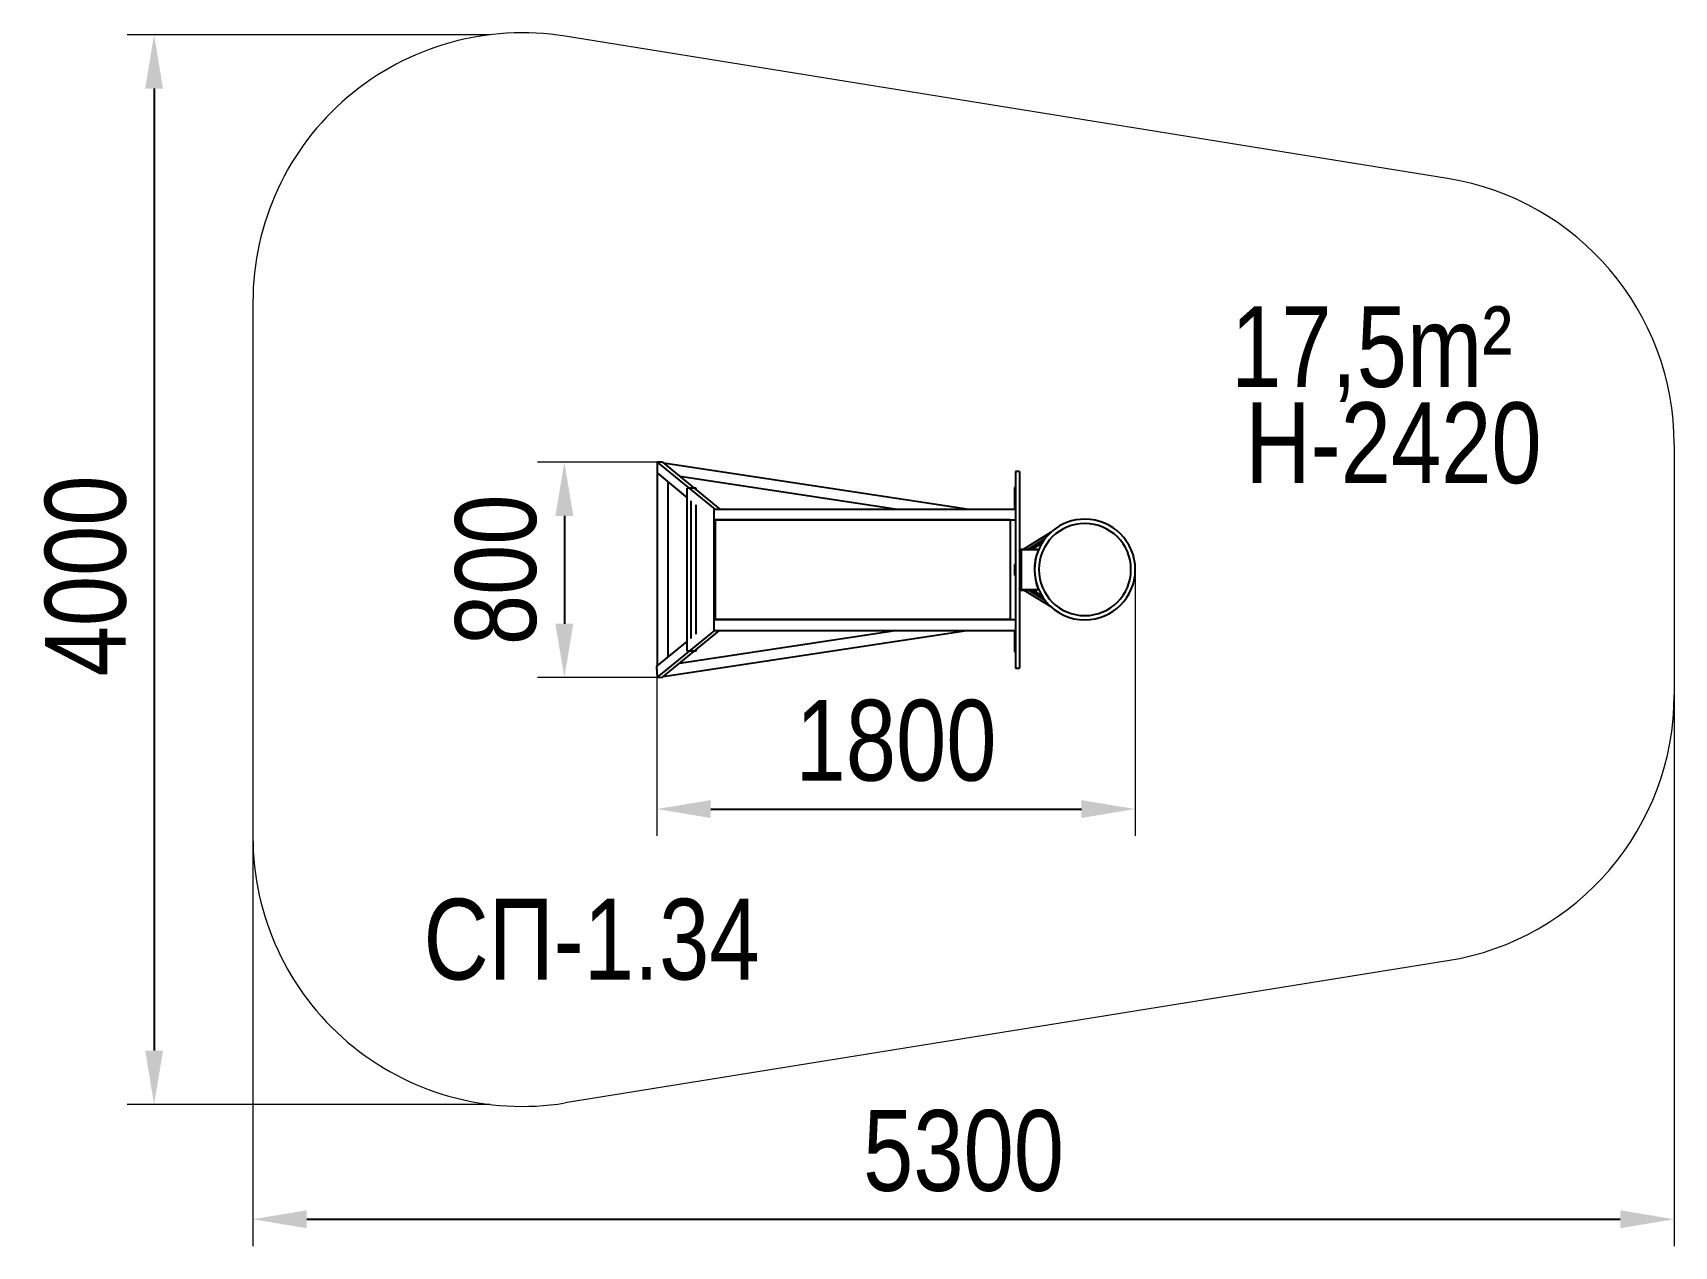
# Model space of a CAD drawing. Header units: millimetres. Extents: x -2997 to 3094, y -2517 to 1988.
import ezdxf

# ---------------------------------------------------------------- set-up
doc = ezdxf.new("R2010")
doc.units = ezdxf.units.MM
for name, color, linetype in [('DIKOM_АРТИКУЛ', 7, 'Continuous'), ('DIKOM_ЗОНА', 80, 'Continuous'), ('DIKOM_ОБЪЕКТ', 7, 'Continuous'), ('DIKOM_РАЗМЕР_ЗОНА', 7, 'Continuous'), ('DIKOM_РАЗМЕР_ОБЪЕКТА', 7, 'Continuous')]:
    doc.layers.add(name, color=color, linetype=linetype)
doc.styles.add('style1', font='arial.ttf', dxfattribs={"width": 0.8})
doc.dimstyles.new('1-50', dxfattribs={"dimtxt": 300, "dimasz": 200, "dimexe": 100, "dimexo": 0, "dimgap": 100, "dimtad": 1, "dimdec": 0, "dimtxsty": 'style1', "dimcen": 0, "dimclrd": 7, "dimclre": 7, "dimadec": 1, "dimazin": 2, "dimtfac": 1, "dimtdec": 0, "dimtmove": 0, "dimatfit": 3, "dimfxl": 0, "dimlwd": 25, "dimlwe": 18, "dimarcsym": 0})

# ---------------------------------------------------------------- blocks, each defined once
blk = doc.blocks.new('*D0')
at = {"layer": 'Defpoints', "color": 0, "transparency": 16777216}
for p in [(-680.5, 393.9), (-1024.6, -406.1), (-680.5, -406.1)]:
    blk.add_point(p, dxfattribs=at)
at = {"layer": 'DIKOM_РАЗМЕР_ОБЪЕКТА', "color": 7, "lineweight": 18, "transparency": 16777216}
for p, q in [((-680.5, 393.9), (-1124.6, 393.9)), ((-680.5, -406.1), (-1124.6, -406.1))]:
    blk.add_line(p, q, dxfattribs=at)
at = {"layer": 'DIKOM_РАЗМЕР_ОБЪЕКТА', "color": 7, "lineweight": 25, "transparency": 16777216}
blk.add_line((-1024.6, 193.9), (-1024.6, -206.1), dxfattribs=at)
at = {"layer": 'DIKOM_РАЗМЕР_ОБЪЕКТА', "color": 7, "transparency": 16777216}
for points in [[(-1058, 193.9), (-991.3, 193.9), (-1024.6, 393.9)], [(-1058, -206.1), (-991.3, -206.1), (-1024.6, -406.1)]]:
    blk.add_solid(points, dxfattribs=at)
at = {"layer": 'DIKOM_РАЗМЕР_ОБЪЕКТА', "color": 0, "transparency": 16777216, "insert": (-1277.8, -6.1), "char_height": 300, "attachment_point": 5, "rotation": 90, "style": 'style1'}
blk.add_mtext('800', dxfattribs=at)
blk = doc.blocks.new('*D1')
at = {"layer": 'Defpoints', "color": 0, "transparency": 16777216}
for p in [(1094.1, -5.1), (-681.5, -406.1), (1094.1, -894.3)]:
    blk.add_point(p, dxfattribs=at)
at = {"layer": 'DIKOM_РАЗМЕР_ОБЪЕКТА', "color": 7, "lineweight": 18, "transparency": 16777216}
for p, q in [((1094.1, -5.1), (1094.1, -994.3)), ((-681.5, -406.1), (-681.5, -994.3))]:
    blk.add_line(p, q, dxfattribs=at)
at = {"layer": 'DIKOM_РАЗМЕР_ОБЪЕКТА', "color": 7, "lineweight": 25, "transparency": 16777216}
blk.add_line((-481.5, -894.3), (894.1, -894.3), dxfattribs=at)
at = {"layer": 'DIKOM_РАЗМЕР_ОБЪЕКТА', "color": 7, "transparency": 16777216}
for points in [[(-481.5, -860.9), (-481.5, -927.6), (-681.5, -894.3)], [(894.1, -860.9), (894.1, -927.6), (1094.1, -894.3)]]:
    blk.add_solid(points, dxfattribs=at)
at = {"layer": 'DIKOM_РАЗМЕР_ОБЪЕКТА', "color": 0, "transparency": 16777216, "insert": (206.3, -641.1), "char_height": 300, "attachment_point": 5, "style": 'style1'}
blk.add_mtext('1800', dxfattribs=at)
blk = doc.blocks.new('*D2')
at = {"layer": 'Defpoints', "color": 0, "transparency": 16777216}
for p in [(-1301.2, 1980.2), (-2547.2, -1990.9), (-1301.2, -1990.9)]:
    blk.add_point(p, dxfattribs=at)
at = {"layer": 'DIKOM_РАЗМЕР_ЗОНА', "color": 7, "lineweight": 18, "transparency": 16777216}
for p, q in [((-1301.2, 1980.2), (-2647.2, 1980.2)), ((-1301.2, -1990.9), (-2647.2, -1990.9))]:
    blk.add_line(p, q, dxfattribs=at)
at = {"layer": 'DIKOM_РАЗМЕР_ЗОНА', "color": 7, "lineweight": 25, "transparency": 16777216}
blk.add_line((-2547.2, 1780.2), (-2547.2, -1790.9), dxfattribs=at)
at = {"layer": 'DIKOM_РАЗМЕР_ЗОНА', "color": 7, "transparency": 16777216}
for points in [[(-2580.5, 1780.2), (-2513.9, 1780.2), (-2547.2, 1980.2)], [(-2580.5, -1790.9), (-2513.9, -1790.9), (-2547.2, -1990.9)]]:
    blk.add_solid(points, dxfattribs=at)
at = {"layer": 'DIKOM_РАЗМЕР_ЗОНА', "color": 0, "transparency": 16777216, "insert": (-2800.4, -28.8), "char_height": 300, "attachment_point": 5, "rotation": 90, "style": 'style1'}
blk.add_mtext('4000', dxfattribs=at)
blk = doc.blocks.new('*D3')
at = {"layer": 'Defpoints', "color": 0, "transparency": 16777216}
for p in [(3094.1, -470), (-2180.5, -851.3), (3094.1, -2417.3)]:
    blk.add_point(p, dxfattribs=at)
at = {"layer": 'DIKOM_РАЗМЕР_ЗОНА', "color": 7, "lineweight": 18, "transparency": 16777216}
for p, q in [((3094.1, -470), (3094.1, -2517.3)), ((-2180.5, -851.3), (-2180.5, -2517.3))]:
    blk.add_line(p, q, dxfattribs=at)
at = {"layer": 'DIKOM_РАЗМЕР_ЗОНА', "color": 7, "lineweight": 25, "transparency": 16777216}
blk.add_line((-1980.5, -2417.3), (2894.1, -2417.3), dxfattribs=at)
at = {"layer": 'DIKOM_РАЗМЕР_ЗОНА', "color": 7, "transparency": 16777216}
for points in [[(-1980.5, -2383.9), (-1980.5, -2450.6), (-2180.5, -2417.3)], [(2894.1, -2383.9), (2894.1, -2450.6), (3094.1, -2417.3)]]:
    blk.add_solid(points, dxfattribs=at)
at = {"layer": 'DIKOM_РАЗМЕР_ЗОНА', "color": 0, "transparency": 16777216, "insert": (456.8, -2164), "char_height": 300, "attachment_point": 5, "style": 'style1'}
blk.add_mtext('5300', dxfattribs=at)

msp = doc.modelspace()

# ---------------------------------------------------------------- linework, layer by layer
at = {"layer": 'DIKOM_ЗОНА', "color": 3, "lineweight": 15}
for p, q in [((2253.3, 1446.5), (-1021.2, 1974.7)), ((-2180.5, 987.5), (-2180.5, -998.3)), ((3094.1, 459.3), (3094.1, -470)), ((2253.3, -1457.3), (-1021.2, -1985.5))]:
    msp.add_line(p, q, dxfattribs=at)
for centre, start, end in [((-1180.5, 987.5), 80.8365, 180), ((2094.1, 459.3), 0, 80.8365), ((2094.1, -470), 279.1635, 0), ((-1180.5, -998.3), 180, 279.1635)]:
    msp.add_arc(centre, 1000, start, end, dxfattribs=at)
at = {"layer": 'DIKOM_ОБЪЕКТ'}
for p, q in [((-680.5, 393.9), (-680.7, 353.4)), ((-680.5, 393.9), (-466.7, 218.9)), ((-660.1, 393.2), (-680.5, 393.9)), ((-660.1, 393.2), (-447.2, 218.9)), ((469.5, 218.9), (-656.5, 390.3)), ((-680.7, 353.4), (-568.3, 261.4)), ((-680.5, 353.3), (-680.5, -364.1)), ((-640.5, 320.6), (-640.5, -331.3)), ((203.6, 218.9), (-595.8, 340.6)), ((664.5, 358.9), (649.5, 358.9)), ((649.5, 358.9), (649.5, -371.1)), ((664.5, 358.9), (664.5, -371.1)), ((-568.3, -308.6), (-568.3, 296.5)), ((-554.6, 296.5), (-568.3, 296.5)), ((-535.8, 296.5), (-554.6, 296.5)), ((-554.6, -261), (-554.6, 250.2)), ((-535.8, 291.5), (-535.8, 296.5)), ((649.5, 298.9), (645.5, 298.9)), ((645.5, 298.9), (645.5, 278.9)), ((645.5, 278.9), (649.5, 278.9)), ((645.5, 278.9), (645.5, 223.9)), ((-535.8, -245.6), (-535.8, 234.9)), ((-470.5, 218.9), (-470.5, 178.9)), ((-470.5, 218.9), (649.5, 218.9)), ((645.5, 223.9), (645.5, 218.9)), ((645.5, 223.9), (649.5, 223.9)), ((-470.5, 178.9), (-470.5, -191.1)), ((-466.7, 178.9), (-470.5, 178.9)), ((-470.5, 178.9), (649.5, 178.9)), ((-466.7, 178.9), (-466.7, -191.1)), ((-466.7, 178.9), (-465, 178.9)), ((-465, 178.9), (-465, -191.1)), ((-465, 178.9), (-464.9, 178.9)), ((-464.9, -191.1), (-464.9, 178.9)), ((629.5, 178.9), (-464.9, 178.9)), ((629.5, 178.9), (629.5, -191.1)), ((629.5, 178.9), (649.5, 178.9)), ((781.8, 133.8), (677.6, 69.5)), ((849.6, 156), (849.8, 155.9)), ((849.8, 155.9), (849.8, 156)), ((669.8, 68.9), (669.7, 69.5)), ((669.8, 68.9), (669.8, 65.2)), ((670.5, 68.9), (669.8, 68.9)), ((730.4, 69.5), (670.5, 69.5)), ((670.5, 68.9), (670.5, 69.5)), ((670.5, 68.9), (670.5, -81.1)), ((670.5, 68.9), (734, 68.9)), ((758.6, 108.6), (695.2, 69.5)), ((747.8, 93), (709.8, 69.5)), ((730.4, 69.5), (730.4, 68.9)), ((734, 68.9), (734, 65.9)), ((645.5, 13.9), (649.5, 13.9)), ((645.5, 13.9), (645.5, -26.1)), ((645.5, -26.1), (649.5, -26.1)), ((669.8, -81.1), (669.7, -81.6)), ((669.8, -77.4), (669.8, -81.1)), ((669.8, -81.1), (670.5, -81.1)), ((734, -81.1), (670.5, -81.1)), ((670.5, -81.6), (670.5, -81.1)), ((670.5, -81.6), (730.4, -81.6)), ((781.8, -143.9), (680.8, -81.6)), ((758.6, -118.7), (698.4, -81.6)), ((747.8, -103.1), (713, -81.6)), ((730.4, -81.6), (730.4, -81.1)), ((734, -78.1), (734, -81.1)), ((849.8, -166), (849.6, -166.1)), ((849.8, -166.2), (849.8, -166)), ((-680.5, -406.1), (-466.7, -231.1)), ((-660.1, -404.5), (-448.3, -231.1)), ((-657.9, -402.6), (469.5, -231.1)), ((-597.2, -352.9), (203.6, -231.1)), ((-470.5, -191.1), (-470.5, -231.1)), ((-466.7, -191.1), (-470.5, -191.1)), ((-470.5, -191.1), (649.5, -191.1)), ((-470.5, -231.1), (649.5, -231.1)), ((-466.7, -191.1), (-465, -191.1)), ((-465, -191.1), (-464.9, -191.1)), ((629.5, -191.1), (-464.9, -191.1)), ((629.5, -191.1), (649.5, -191.1)), ((645.5, -231.1), (645.5, -236.1)), ((645.5, -236.1), (649.5, -236.1)), ((645.5, -236.1), (645.5, -291.1)), ((-682.5, -365.7), (-568.3, -272.2)), ((-535.8, -308.6), (-535.8, -302.7)), ((645.5, -291.1), (645.5, -311.1)), ((645.5, -291.1), (649.5, -291.1)), ((-554.6, -308.6), (-568.3, -308.6)), ((-535.8, -308.6), (-554.6, -308.6)), ((645.5, -311.1), (649.5, -311.1)), ((-682.5, -365.7), (-680.5, -406.1)), ((-680.5, -406.1), (-660.1, -404.5)), ((649.5, -371.1), (664.5, -371.1))]:
    msp.add_line(p, q, dxfattribs=at)
for centre, radius, start, end in [((907.1, -5.1), 187, 90, 169.62706), ((907.1, -5.1), 171, 90, 270), ((907.1, -5.1), 187, 270, 90), ((907.1, -5.1), 171, 270, 90), ((670.5, 63.5), 6, 90, 97.23943), ((912.5, -6.1), 192.5, 158.03588, 201.96412), ((907.1, -5.1), 187, 169.62706, 270), ((670.5, -75.6), 6, 262.76057, 270)]:
    msp.add_arc(centre, radius, start, end, dxfattribs=at)
for points, knots in [([(664.5, 63.5), (664.6, 64.2), (664.7, 65.7), (665.9, 67.5), (667.6, 69), (669, 69.3), (669.7, 69.5)], [0, 0, 0, 0, 0.250001, 0.500003, 0.750003, 1, 1, 1, 1]), ([(669.8, 65.2), (669.1, 65), (667.6, 64.7), (665.9, 64.2), (664.7, 63.6), (664.6, 63.3), (664.5, 63.1)], [0, 0, 0, 0, 0.250006, 0.499998, 0.749993, 1, 1, 1, 1]), ([(667.8, 64.7), (667.9, 65), (668.2, 65.6), (669, 66.2), (669.5, 66.3), (669.8, 66.4)], [0, 0, 0, 0, 0.333217, 0.732341, 1, 1, 1, 1]), ([(664.5, -75.2), (664.6, -75.4), (664.7, -75.8), (665.9, -76.3), (667.6, -76.8), (669.1, -77.2), (669.8, -77.4)], [0, 0, 0, 0, 0.250007, 0.500002, 0.749994, 1, 1, 1, 1]), ([(669.7, -81.6), (669, -81.4), (667.6, -81.1), (665.9, -79.7), (664.7, -77.8), (664.6, -76.4), (664.5, -75.6)], [0, 0, 0, 0, 0.249997, 0.499997, 0.749999, 1, 1, 1, 1]), ([(669.8, -78.5), (669.5, -78.4), (669, -78.3), (668.2, -77.7), (667.9, -77.1), (667.8, -76.8)], [0, 0, 0, 0, 0.267659, 0.666783, 1, 1, 1, 1])]:
    msp.add_open_spline(points, degree=3, knots=knots, dxfattribs=at)

# ---------------------------------------------------------------- texts
at = {"layer": 'DIKOM_АРТИКУЛ', "color": 7, "linetype": 'Continuous', "lineweight": 15, "insert": (-1547.4, -1227.2), "char_height": 300, "attachment_point": 1, "style": 'style1'}
msp.add_mtext_dynamic_manual_height_columns('СП-1.34', width=5885.531, gutter_width=20, heights=[0], dxfattribs=at)
at = {"layer": 'DIKOM_РАЗМЕР_ОБЪЕКТА', "insert": (1449.8, 972.6), "char_height": 300, "attachment_point": 1, "style": 'style1'}
msp.add_mtext_dynamic_manual_height_columns('17,5m²', width=5885.531, gutter_width=20, heights=[0], dxfattribs=at)
at = {"layer": 'DIKOM_РАЗМЕР_ОБЪЕКТА', "insert": (1502.7, 615.6), "char_height": 300, "width": 4694.74, "attachment_point": 1, "style": 'style1'}
msp.add_mtext('H-2420', dxfattribs=at)

# ---------------------------------------------------------------- dimensions: what is measured, and where the dimension line sits
at = {"layer": 'DIKOM_РАЗМЕР_ЗОНА'}
dim = msp.add_linear_dim(base=(-2547.2, -1990.9), p1=(-1301.2, 1980.2), p2=(-1301.2, -1990.9), angle=90, text='4000', dimstyle='1-50', dxfattribs=at)
dim.commit()
dim.dimension.update_dxf_attribs({"geometry": '*D2', "text_midpoint": (-2547.2, -28.8), "dimtype": 160})
dim = msp.add_linear_dim(base=(3094.1, -2417.3), p1=(-2180.5, -851.3), p2=(3094.1, -470), text='5300', dimstyle='1-50', dxfattribs=at)
dim.commit()
dim.dimension.update_dxf_attribs({"geometry": '*D3', "text_midpoint": (456.8, -2417.3), "dimtype": 160})
at = {"layer": 'DIKOM_РАЗМЕР_ОБЪЕКТА'}
dim = msp.add_linear_dim(base=(-1024.6, -406.1), p1=(-680.5, 393.9), p2=(-680.5, -406.1), angle=90, dimstyle='1-50', dxfattribs=at)
dim.commit()
dim.dimension.update_dxf_attribs({"geometry": '*D0', "text_midpoint": (-1024.6, -6.1), "dimtype": 160})
dim = msp.add_linear_dim(base=(1094.1, -894.3), p1=(-681.5, -406.1), p2=(1094.1, -5.1), text='1800', dimstyle='1-50', dxfattribs=at)
dim.commit()
dim.dimension.update_dxf_attribs({"geometry": '*D1', "text_midpoint": (206.3, -894.3), "dimtype": 160})

doc.saveas('drawing.dxf')
